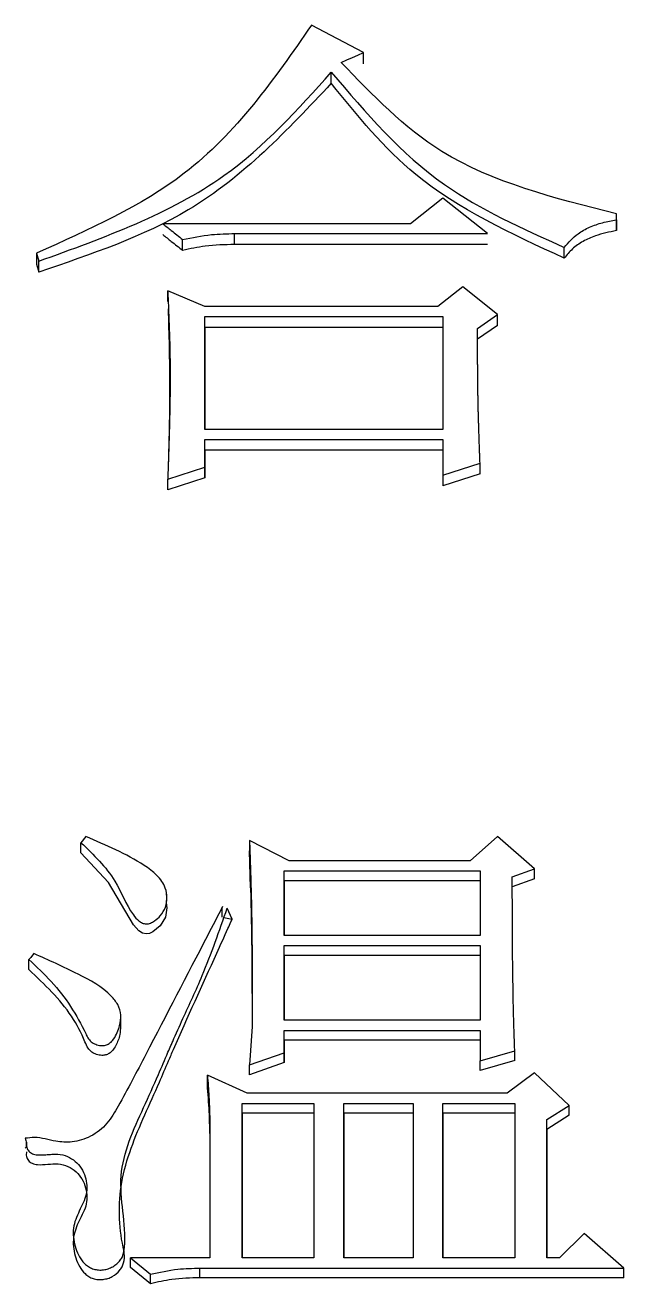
# Model space of a CAD drawing. Header units: millimetres. Extents: x 1852 to 4288, y 681 to 2404.
# Drawn here: x 2410.36 to 2412.97, y 2168.05 to 2173.54 of the extents above; entities that cross this region are included whole.
import ezdxf

# ---------------------------------------------------------------- set-up
doc = ezdxf.new("R2010")
doc.units = ezdxf.units.MM

msp = doc.modelspace()

# ---------------------------------------------------------------- linework, layer by layer
at = {"color": 7, "linetype": 'Continuous', "lineweight": 25}
for p, q in [((2411.8388, 2173.4205), (2411.6116, 2173.5402)), ((2411.8388, 2173.3718), (2411.8388, 2173.4205)), ((2411.6981, 2173.2864), (2411.6981, 2173.3349)), ((2412.185, 2172.7857), (2412.0443, 2172.6739)), ((2412.3797, 2172.6308), (2412.185, 2172.7857)), ((2412.9422, 2172.6911), (2412.9422, 2172.7169)), ((2412.9422, 2172.6692), (2412.9422, 2172.7169)), ((2412.0443, 2172.6739), (2410.9626, 2172.6739)), ((2412.9422, 2172.6911), (2412.9422, 2172.6434)), ((2411.2763, 2172.6308), (2412.3797, 2172.6308)), ((2411.2763, 2172.5832), (2411.2763, 2172.6308)), ((2411.0492, 2172.5574), (2411.0492, 2172.605)), ((2412.3797, 2172.5832), (2411.2763, 2172.5832)), ((2412.715, 2172.523), (2412.715, 2172.5705)), ((2410.4109, 2172.5447), (2410.4217, 2172.5102)), ((2410.4109, 2172.5447), (2410.4109, 2172.4972)), ((2410.4109, 2172.4972), (2410.4217, 2172.4628)), ((2410.4217, 2172.4628), (2410.4217, 2172.5102)), ((2412.2715, 2172.3981), (2412.1633, 2172.3118)), ((2412.4229, 2172.2773), (2412.2715, 2172.3981)), ((2411.1465, 2172.3118), (2410.9842, 2172.3809)), ((2410.9842, 2172.3336), (2410.9842, 2172.3809)), ((2412.1633, 2172.3118), (2411.1465, 2172.3118)), ((2412.3364, 2172.2168), (2412.4229, 2172.2773)), ((2412.4229, 2172.2302), (2412.4229, 2172.2773)), ((2411.1465, 2172.2687), (2412.185, 2172.2687)), ((2411.1465, 2171.7755), (2411.1465, 2172.2687)), ((2411.1465, 2172.2215), (2411.1465, 2172.2687)), ((2411.1465, 2172.2215), (2411.1465, 2171.7755)), ((2412.185, 2172.2215), (2411.1465, 2172.2215)), ((2412.185, 2172.2687), (2412.185, 2171.7755)), ((2412.4229, 2172.2302), (2412.3365, 2172.1698)), ((2412.185, 2171.7755), (2411.1465, 2171.7755)), ((2411.1465, 2171.6107), (2411.1465, 2171.7322)), ((2411.1465, 2171.7322), (2412.185, 2171.7322)), ((2411.1465, 2171.6857), (2411.1465, 2171.7322)), ((2412.185, 2171.7322), (2412.185, 2171.576)), ((2411.1465, 2171.6857), (2411.1465, 2171.5644)), ((2412.185, 2171.6857), (2411.1465, 2171.6857)), ((2412.185, 2171.576), (2412.3472, 2171.6281)), ((2412.3472, 2171.5818), (2412.3472, 2171.6281)), ((2410.9843, 2171.5586), (2411.1465, 2171.6107)), ((2411.1465, 2171.5644), (2410.9843, 2171.5124)), ((2411.1465, 2171.5644), (2411.1465, 2171.6107)), ((2412.3472, 2171.5818), (2412.185, 2171.5297)), ((2412.185, 2171.576), (2412.185, 2171.5297)), ((2410.9843, 2171.5124), (2410.9843, 2171.5586)), ((2410.6273, 2169.9989), (2410.6057, 2169.9725)), ((2410.6057, 2169.9284), (2410.6057, 2169.9725)), ((2411.5143, 2169.8934), (2411.3412, 2169.9813)), ((2411.3412, 2169.9813), (2411.3412, 2169.9371)), ((2412.423, 2169.9988), (2412.304, 2169.8934)), ((2412.5852, 2169.8582), (2412.423, 2169.9988)), ((2411.3453, 2169.7757), (2411.3412, 2169.9371)), ((2412.304, 2169.8934), (2411.5143, 2169.8934)), ((2411.4927, 2169.8494), (2412.3473, 2169.8494)), ((2411.4927, 2169.5678), (2411.4927, 2169.8494)), ((2411.4927, 2169.8055), (2411.4927, 2169.8494)), ((2411.4927, 2169.8055), (2411.4927, 2169.5678)), ((2412.3473, 2169.8055), (2411.4927, 2169.8055)), ((2412.3473, 2169.8494), (2412.3473, 2169.5678)), ((2412.4879, 2169.8231), (2412.5852, 2169.8582)), ((2412.5852, 2169.8142), (2412.4879, 2169.7791)), ((2412.5852, 2169.8142), (2412.5852, 2169.8582)), ((2410.9789, 2169.7436), (2410.9789, 2169.7547)), ((2410.9789, 2169.7109), (2410.9789, 2169.7206)), ((2411.2288, 2169.646), (2411.2655, 2169.6385)), ((2411.2655, 2169.6385), (2411.2439, 2169.6867)), ((2412.3473, 2169.5678), (2411.4927, 2169.5678)), ((2411.4927, 2169.5237), (2412.3473, 2169.5237)), ((2411.4927, 2169.1973), (2411.4927, 2169.5237)), ((2411.4927, 2169.4802), (2411.4927, 2169.5237)), ((2411.4927, 2169.4802), (2411.4927, 2169.1973)), ((2412.3473, 2169.4802), (2411.4927, 2169.4802)), ((2412.3473, 2169.5237), (2412.3473, 2169.1973)), ((2410.3786, 2169.4186), (2410.3786, 2169.4621)), ((2410.7794, 2169.1716), (2410.7794, 2169.2151)), ((2411.3521, 2169.1708), (2411.3413, 2169.0028)), ((2412.3473, 2169.1973), (2411.4927, 2169.1973)), ((2411.4927, 2169.1531), (2412.3473, 2169.1531)), ((2411.4927, 2169.0559), (2411.4927, 2169.1531)), ((2411.4927, 2169.11), (2411.4927, 2169.1531)), ((2412.3473, 2169.1531), (2412.3473, 2169.0205)), ((2411.4927, 2169.11), (2411.4927, 2169.0129)), ((2412.3473, 2169.11), (2411.4927, 2169.11)), ((2411.3413, 2169.0028), (2411.4927, 2169.0559)), ((2411.4927, 2169.0129), (2411.4927, 2169.0559)), ((2412.3473, 2169.0205), (2412.4987, 2169.0647)), ((2412.4987, 2169.0218), (2412.4987, 2169.0647)), ((2411.4927, 2169.0129), (2411.3413, 2168.9599)), ((2411.3413, 2168.9599), (2411.3413, 2169.0028)), ((2412.4987, 2169.0218), (2412.3473, 2168.9776)), ((2412.3473, 2168.9776), (2412.3473, 2169.0205)), ((2411.3304, 2168.8789), (2411.1574, 2168.9586)), ((2411.1574, 2168.9158), (2411.1574, 2168.9586)), ((2412.5852, 2168.9674), (2412.4663, 2168.8789)), ((2412.7367, 2168.8258), (2412.5852, 2168.9674)), ((2412.4663, 2168.8789), (2411.3304, 2168.8789)), ((2411.3088, 2168.8347), (2411.6225, 2168.8347)), ((2411.3088, 2168.1602), (2411.3088, 2168.8347)), ((2411.3088, 2168.792), (2411.3088, 2168.8347)), ((2411.6225, 2168.8347), (2411.6225, 2168.1602)), ((2411.7523, 2168.8347), (2412.0552, 2168.8347)), ((2411.7523, 2168.1602), (2411.7523, 2168.8347)), ((2411.7523, 2168.792), (2411.7523, 2168.8347)), ((2412.0552, 2168.8347), (2412.0552, 2168.1602)), ((2412.185, 2168.8347), (2412.4987, 2168.8347)), ((2412.185, 2168.1602), (2412.185, 2168.8347)), ((2412.185, 2168.792), (2412.185, 2168.8347)), ((2412.4987, 2168.8347), (2412.4987, 2168.1602)), ((2412.6393, 2168.7638), (2412.7367, 2168.8258)), ((2412.7367, 2168.7832), (2412.7367, 2168.8258)), ((2411.3088, 2168.792), (2411.3088, 2168.1602)), ((2411.6225, 2168.792), (2411.3088, 2168.792)), ((2411.7523, 2168.792), (2411.7523, 2168.1602)), ((2412.0552, 2168.792), (2411.7523, 2168.792)), ((2412.185, 2168.792), (2412.185, 2168.1602)), ((2412.4987, 2168.792), (2412.185, 2168.792)), ((2412.7367, 2168.7832), (2412.6393, 2168.7212)), ((2412.6393, 2168.7212), (2412.6393, 2168.7638)), ((2411.1682, 2168.7035), (2411.1682, 2168.7461)), ((2412.8016, 2168.2669), (2412.6934, 2168.1602)), ((2412.9747, 2168.1157), (2412.8016, 2168.2669)), ((2410.822, 2168.1602), (2410.9086, 2168.089)), ((2411.1682, 2168.1602), (2410.822, 2168.1602)), ((2411.6225, 2168.1602), (2411.3088, 2168.1602)), ((2412.0552, 2168.1602), (2411.7523, 2168.1602)), ((2412.4987, 2168.1602), (2412.185, 2168.1602)), ((2412.6934, 2168.1602), (2412.6393, 2168.1602)), ((2410.9086, 2168.0473), (2410.822, 2168.1184)), ((2411.1249, 2168.1157), (2412.9747, 2168.1157)), ((2411.1249, 2168.0739), (2411.1249, 2168.1157)), ((2412.9747, 2168.074), (2412.9747, 2168.1157)), ((2410.9086, 2168.0473), (2410.9086, 2168.089)), ((2412.9747, 2168.074), (2411.1249, 2168.0739))]:
    msp.add_line(p, q, dxfattribs=at)
at = {"color": 7, "linetype": 'Continuous', "lineweight": 25, "flags": 128}
for points in [[(2411.7414, 2173.3777), (2411.7658, 2173.3884), (2411.7901, 2173.3991), (2411.8145, 2173.4098), (2411.8388, 2173.4205)], [(2412.9422, 2172.6434), (2412.9422, 2172.6578), (2412.9422, 2172.6692)], [(2410.9773, 2169.7096), (2410.9808, 2169.6885), (2410.9741, 2169.6476), (2410.9519, 2169.6101), (2410.9195, 2169.583), (2410.9049, 2169.5766), (2410.8901, 2169.5745), (2410.8737, 2169.5781), (2410.8585, 2169.5871), (2410.8342, 2169.6137), (2410.7251, 2169.7988), (2410.6057, 2169.9284), (2410.6057, 2169.9284)], [(2411.2222, 2169.6473), (2411.2222, 2169.667), (2411.2222, 2169.679), (2411.2222, 2169.6911)], [(2410.4002, 2169.4885), (2410.3947, 2169.4818), (2410.3866, 2169.4719), (2410.3785, 2169.4621)], [(2410.822, 2168.1184), (2410.822, 2168.1288), (2410.822, 2168.1393), (2410.822, 2168.1497), (2410.822, 2168.1602)]]:
    msp.add_lwpolyline(points, dxfattribs=at)
at = {"color": 7, "linetype": 'Continuous', "lineweight": 25}
for points, knots in [([(2411.6116, 2173.5402), (2411.4478, 2173.3044), (2411.1495, 2172.8754), (2410.6403, 2172.6474), (2410.4109, 2172.5447)], [0, 0, 0, 0, 0.549466, 1, 1, 1, 1]), ([(2412.9422, 2172.7169), (2412.6712, 2172.7852), (2412.1944, 2172.9054), (2411.878, 2173.2353), (2411.7414, 2173.3777)], [0, 0, 0, 0, 0.568428, 1, 1, 1, 1]), ([(2410.4217, 2172.5102), (2410.7094, 2172.6141), (2411.2163, 2172.7972), (2411.5526, 2173.1725), (2411.6981, 2173.3349)], [0, 0, 0, 0, 0.567325, 1, 1, 1, 1]), ([(2411.6982, 2173.3349), (2411.8496, 2173.1573), (2412.1242, 2172.835), (2412.532, 2172.6525), (2412.715, 2172.5705)], [0, 0, 0, 0, 0.551247, 1, 1, 1, 1]), ([(2411.6981, 2173.2864), (2411.5064, 2173.0823), (2411.1586, 2172.7122), (2410.65, 2172.54), (2410.4217, 2172.4628)], [0, 0, 0, 0, 0.5512685, 1, 1, 1, 1]), ([(2412.715, 2172.523), (2412.4837, 2172.6298), (2412.0764, 2172.8178), (2411.8123, 2173.145), (2411.6982, 2173.2864)], [0, 0, 0, 0, 0.5679506, 1, 1, 1, 1]), ([(2410.9626, 2172.6739), (2410.975, 2172.664), (2410.9956, 2172.6476), (2411.0244, 2172.6247), (2411.0409, 2172.6115), (2411.0492, 2172.605)], [0, 0, 0, 0, 0.428307, 0.714154, 1, 1, 1, 1]), ([(2412.715, 2172.5705), (2412.7334, 2172.5918), (2412.7641, 2172.6272), (2412.825, 2172.66), (2412.8819, 2172.6797), (2412.922, 2172.6873), (2412.9422, 2172.6911)], [0, 0, 0, 0, 0.329917, 0.550134, 0.774051, 1, 1, 1, 1]), ([(2410.9626, 2172.6262), (2410.975, 2172.6164), (2410.9956, 2172.6), (2411.0244, 2172.5771), (2411.0409, 2172.564), (2411.0492, 2172.5574)], [0, 0, 0, 0, 0.4285576, 0.7142788, 1, 1, 1, 1]), ([(2411.0492, 2172.605), (2411.091, 2172.6134), (2411.1658, 2172.6285), (2411.2425, 2172.6301), (2411.2763, 2172.6308)], [0, 0, 0, 0, 0.5590432, 1, 1, 1, 1]), ([(2412.9422, 2172.6434), (2412.9111, 2172.6373), (2412.8602, 2172.6272), (2412.7963, 2172.5977), (2412.7486, 2172.5656), (2412.7261, 2172.5371), (2412.715, 2172.523)], [0, 0, 0, 0, 0.34797, 0.569793, 0.78749, 1, 1, 1, 1]), ([(2411.2763, 2172.5832), (2411.2333, 2172.582), (2411.1565, 2172.5799), (2411.0819, 2172.5643), (2411.0492, 2172.5574)], [0, 0, 0, 0, 0.560892, 1, 1, 1, 1]), ([(2410.9842, 2172.3809), (2410.9847, 2172.3727), (2410.9853, 2172.3605), (2410.9862, 2172.34), (2410.987, 2172.3196), (2410.9878, 2172.2992), (2410.9885, 2172.2787), (2410.9892, 2172.2624), (2410.9898, 2172.246), (2410.9903, 2172.2338), (2410.9913, 2172.2092), (2410.9944, 2172.1233), (2410.9949, 2172.0373), (2410.9946, 2171.9594), (2410.9945, 2171.943), (2410.9943, 2171.9266), (2410.9941, 2171.9102), (2410.9938, 2171.8938), (2410.9935, 2171.8774), (2410.9933, 2171.8651), (2410.9931, 2171.8548), (2410.9929, 2171.8446), (2410.9927, 2171.8364), (2410.9925, 2171.8282), (2410.9923, 2171.8199), (2410.9922, 2171.8117), (2410.9919, 2171.8015), (2410.9917, 2171.7933), (2410.9915, 2171.7851), (2410.9913, 2171.7769), (2410.9911, 2171.7686), (2410.9908, 2171.7584), (2410.9905, 2171.7502), (2410.9903, 2171.742), (2410.9901, 2171.7338), (2410.9898, 2171.7255), (2410.9896, 2171.7173), (2410.9893, 2171.7091), (2410.9891, 2171.7009), (2410.9887, 2171.6906), (2410.9885, 2171.6824), (2410.9881, 2171.6722), (2410.9879, 2171.6639), (2410.9876, 2171.6557), (2410.9873, 2171.6475), (2410.987, 2171.6393), (2410.9867, 2171.629), (2410.9864, 2171.6208), (2410.9861, 2171.6126), (2410.9858, 2171.6044), (2410.9856, 2171.5962), (2410.9853, 2171.5879), (2410.985, 2171.58), (2410.9847, 2171.5702), (2410.9844, 2171.5625), (2410.9843, 2171.5586)], [0, 0, 0, 0, 0.029904, 0.044856, 0.07476, 0.104664, 0.119616, 0.14952, 0.164472, 0.179424, 0.194376, 0.254184, 0.493446, 0.508398, 0.538302, 0.553254, 0.568206, 0.59811, 0.613062, 0.628014, 0.642966, 0.650442, 0.665394, 0.67287, 0.680346, 0.695298, 0.702774, 0.717726, 0.725202, 0.732678, 0.74763, 0.755106, 0.770057, 0.777533, 0.785009, 0.799961, 0.807437, 0.814913, 0.829865, 0.837341, 0.852293, 0.859769, 0.874721, 0.882197, 0.889673, 0.904625, 0.912101, 0.927053, 0.934529, 0.942005, 0.956957, 0.964433, 0.971909, 0.985954, 1, 1, 1, 1]), ([(2410.9857, 2172.3025), (2410.9891, 2172.1915), (2410.9942, 2172.0266), (2410.9913, 2171.8136), (2410.989, 2171.7123), (2410.9878, 2171.6647), (2410.9871, 2171.6403), (2410.9869, 2171.6343), (2410.9867, 2171.6303)], [0, 0, 0, 0, 0.503814, 0.747752, 0.874235, 0.934549, 0.957165, 1, 1, 1, 1]), ([(2412.3472, 2171.6281), (2412.3468, 2171.6401), (2412.3461, 2171.6582), (2412.3452, 2171.6823), (2412.3446, 2171.7003), (2412.3439, 2171.7184), (2412.3433, 2171.7365), (2412.3427, 2171.7545), (2412.3422, 2171.7696), (2412.3418, 2171.7816), (2412.3415, 2171.7907), (2412.3412, 2171.7997), (2412.341, 2171.8087), (2412.3407, 2171.8177), (2412.3404, 2171.8268), (2412.3402, 2171.8358), (2412.34, 2171.8448), (2412.3397, 2171.8538), (2412.3395, 2171.8629), (2412.3393, 2171.8719), (2412.3391, 2171.8809), (2412.3389, 2171.8899), (2412.3387, 2171.899), (2412.3386, 2171.908), (2412.3384, 2171.917), (2412.3382, 2171.926), (2412.3381, 2171.9351), (2412.338, 2171.9441), (2412.3378, 2171.9531), (2412.3377, 2171.9621), (2412.3376, 2171.9711), (2412.3375, 2171.9802), (2412.3374, 2171.9892), (2412.3373, 2171.9982), (2412.3372, 2172.0072), (2412.3371, 2172.0162), (2412.3371, 2172.0252), (2412.337, 2172.0343), (2412.3369, 2172.0433), (2412.3369, 2172.0523), (2412.3368, 2172.0613), (2412.3367, 2172.0733), (2412.3367, 2172.0853), (2412.3366, 2172.0973), (2412.3366, 2172.1064), (2412.3366, 2172.1154), (2412.3366, 2172.1244), (2412.3365, 2172.1334), (2412.3365, 2172.1424), (2412.3365, 2172.1514), (2412.3365, 2172.1604), (2412.3365, 2172.1694), (2412.3365, 2172.1769), (2412.3364, 2172.1829), (2412.3364, 2172.1874), (2412.3364, 2172.1919), (2412.3364, 2172.1964), (2412.3364, 2172.2009), (2412.3364, 2172.2054), (2412.3364, 2172.2107), (2412.3364, 2172.2145), (2412.3364, 2172.2168)], [0, 0, 0, 0, 0.061285, 0.091928, 0.12257, 0.153213, 0.183855, 0.214498, 0.24514, 0.260462, 0.275783, 0.291104, 0.306426, 0.321747, 0.337068, 0.352389, 0.367711, 0.383032, 0.398353, 0.413674, 0.428996, 0.444317, 0.459638, 0.47496, 0.490281, 0.505602, 0.520923, 0.536245, 0.551566, 0.566887, 0.582209, 0.59753, 0.612851, 0.628172, 0.643494, 0.658815, 0.674136, 0.689457, 0.704779, 0.7201, 0.735421, 0.750743, 0.781385, 0.796706, 0.812028, 0.827349, 0.84267, 0.857991, 0.873313, 0.888634, 0.903955, 0.919277, 0.934598, 0.942258, 0.949919, 0.95758, 0.96524, 0.972901, 0.980562, 0.988222, 1, 1, 1, 1]), ([(2410.6057, 2169.9725), (2410.6607, 2169.9199), (2410.7581, 2169.8267), (2410.8048, 2169.6928), (2410.8525, 2169.6338), (2410.8728, 2169.6212), (2410.8909, 2169.6167), (2410.9101, 2169.621), (2410.9315, 2169.6333), (2410.9559, 2169.6558), (2410.9768, 2169.6903), (2410.9829, 2169.7328), (2410.9753, 2169.7825), (2410.9392, 2169.8329), (2410.8257, 2169.9151), (2410.7152, 2169.9617), (2410.6273, 2169.9989)], [0, 0, 0, 0, 0.207454, 0.367231, 0.400729, 0.416588, 0.431291, 0.448091, 0.466661, 0.497247, 0.538505, 0.578637, 0.620092, 0.68235, 0.74713, 1, 1, 1, 1]), ([(2411.3412, 2169.9813), (2411.3414, 2169.977), (2411.3416, 2169.9706), (2411.342, 2169.9599), (2411.3423, 2169.9492), (2411.3428, 2169.9364), (2411.3432, 2169.9235), (2411.3436, 2169.9107), (2411.3441, 2169.8979), (2411.3446, 2169.8808), (2411.3453, 2169.8594), (2411.3461, 2169.8337), (2411.3469, 2169.808), (2411.3483, 2169.7566), (2411.3498, 2169.6966), (2411.3508, 2169.6366), (2411.3512, 2169.6066), (2411.3515, 2169.5852), (2411.3517, 2169.5637), (2411.352, 2169.538), (2411.3522, 2169.5122), (2411.3523, 2169.4865), (2411.3524, 2169.4607), (2411.3525, 2169.4349), (2411.3526, 2169.4092), (2411.3526, 2169.3834), (2411.3526, 2169.3619), (2411.3526, 2169.3447), (2411.3526, 2169.3319), (2411.3525, 2169.319), (2411.3525, 2169.3061), (2411.3525, 2169.2932), (2411.3524, 2169.2803), (2411.3524, 2169.2674), (2411.3524, 2169.2545), (2411.3523, 2169.2416), (2411.3523, 2169.2287), (2411.3522, 2169.2179), (2411.3522, 2169.2093), (2411.3522, 2169.2029), (2411.3522, 2169.1964), (2411.3521, 2169.19), (2411.3521, 2169.1846), (2411.3521, 2169.1782), (2411.3521, 2169.174), (2411.3521, 2169.1708)], [0, 0, 0, 0, 0.015876, 0.023814, 0.03969, 0.055566, 0.071442, 0.087319, 0.103195, 0.119071, 0.150823, 0.182575, 0.214327, 0.246079, 0.373089, 0.436594, 0.468346, 0.484222, 0.515974, 0.547726, 0.579478, 0.611231, 0.642983, 0.674735, 0.706487, 0.738239, 0.769992, 0.785868, 0.801744, 0.81762, 0.833496, 0.849372, 0.865248, 0.881124, 0.897, 0.912876, 0.928753, 0.944629, 0.952567, 0.960505, 0.968443, 0.976381, 0.984319, 0.988288, 1, 1, 1, 1]), ([(2412.4987, 2169.0647), (2412.4986, 2169.0688), (2412.4981, 2169.0811), (2412.4974, 2169.1017), (2412.4965, 2169.1263), (2412.4958, 2169.1468), (2412.4952, 2169.1632), (2412.4948, 2169.1755), (2412.4945, 2169.1878), (2412.4941, 2169.2001), (2412.4938, 2169.2125), (2412.4935, 2169.2248), (2412.4932, 2169.2371), (2412.4927, 2169.2617), (2412.491, 2169.3478), (2412.4896, 2169.4461), (2412.489, 2169.5321), (2412.4889, 2169.5567), (2412.4888, 2169.569), (2412.4887, 2169.5812), (2412.4887, 2169.5935), (2412.4886, 2169.6058), (2412.4885, 2169.6181), (2412.4885, 2169.6304), (2412.4884, 2169.6426), (2412.4884, 2169.6549), (2412.4883, 2169.6672), (2412.4883, 2169.6794), (2412.4883, 2169.6917), (2412.4882, 2169.704), (2412.4882, 2169.7142), (2412.4882, 2169.7224), (2412.4881, 2169.7285), (2412.4881, 2169.7346), (2412.4881, 2169.7408), (2412.4881, 2169.7469), (2412.4881, 2169.753), (2412.488, 2169.7592), (2412.488, 2169.7653), (2412.488, 2169.7714), (2412.488, 2169.7776), (2412.488, 2169.7837), (2412.488, 2169.7898), (2412.4879, 2169.796), (2412.4879, 2169.8021), (2412.4879, 2169.8082), (2412.4879, 2169.8152), (2412.4879, 2169.8202), (2412.4879, 2169.8231)], [0, 0, 0, 0, 0.016204, 0.048613, 0.081022, 0.11343, 0.129634, 0.145839, 0.162043, 0.178247, 0.194452, 0.210656, 0.22686, 0.243065, 0.307882, 0.567153, 0.631971, 0.648175, 0.664379, 0.680583, 0.696788, 0.712992, 0.729196, 0.745401, 0.761605, 0.777809, 0.794014, 0.810218, 0.826422, 0.842626, 0.858831, 0.866933, 0.875035, 0.883137, 0.891239, 0.899342, 0.907444, 0.915546, 0.923648, 0.93175, 0.939852, 0.947954, 0.956057, 0.964159, 0.972261, 0.980363, 0.988465, 1, 1, 1, 1]), ([(2411.3453, 2169.8029), (2411.3453, 2169.8029), (2411.3453, 2169.803), (2411.3453, 2169.7999), (2411.3472, 2169.7185), (2411.3508, 2169.5602), (2411.3519, 2169.3898), (2411.3521, 2169.2944), (2411.3521, 2169.2303), (2411.3521, 2169.2074), (2411.3522, 2169.2047), (2411.3522, 2169.2033)], [0, 0, 0, 0, 0.001371, 0.007493, 0.026011, 0.457333, 0.67247, 0.82057, 0.918915, 0.95847, 1, 1, 1, 1]), ([(2411.224, 2169.6947), (2411.2018, 2169.6517), (2411.0904, 2169.4365), (2410.9387, 2169.145), (2410.7965, 2168.8712), (2410.7237, 2168.745), (2410.6535, 2168.688), (2410.5717, 2168.6627), (2410.4875, 2168.6675), (2410.4208, 2168.6899), (2410.3758, 2168.6841), (2410.3622, 2168.6823)], [0, 0, 0, 0, 0.102062, 0.510275, 0.689515, 0.750609, 0.812535, 0.866745, 0.912849, 0.973626, 1, 1, 1, 1]), ([(2410.3677, 2168.6662), (2410.3671, 2168.66), (2410.366, 2168.6474), (2410.3728, 2168.6325), (2410.381, 2168.6226), (2410.3922, 2168.6148), (2410.4164, 2168.6082), (2410.447, 2168.6104), (2410.4749, 2168.6126), (2410.5033, 2168.6141), (2410.5372, 2168.6089), (2410.5744, 2168.5895), (2410.6033, 2168.5604), (2410.622, 2168.5249), (2410.6319, 2168.4864), (2410.6323, 2168.4338), (2410.6026, 2168.3737), (2410.5678, 2168.3011), (2410.574, 2168.2205), (2410.5966, 2168.163), (2410.6243, 2168.1317), (2410.6417, 2168.119), (2410.6613, 2168.1107), (2410.6824, 2168.1072), (2410.7041, 2168.1076), (2410.7252, 2168.1125), (2410.745, 2168.1217), (2410.7626, 2168.1344), (2410.7772, 2168.1496), (2410.7917, 2168.173), (2410.8081, 2168.2984), (2410.743, 2168.5207), (2410.8576, 2168.7699), (2410.9374, 2168.9444), (2410.9757, 2169.0355), (2410.9965, 2169.0836), (2411.0181, 2169.1328), (2411.0635, 2169.2344), (2411.1533, 2169.4249), (2411.2097, 2169.5879), (2411.2439, 2169.6867)], [0, 0, 0, 0, 0.0074279, 0.0151088, 0.018668, 0.0222618, 0.0303146, 0.0455372, 0.055335, 0.060934, 0.0765041, 0.0919131, 0.1068343, 0.1230066, 0.1386606, 0.1541664, 0.1852101, 0.2165399, 0.2480608, 0.27952, 0.2881035, 0.2959962, 0.3035999, 0.3113608, 0.3192842, 0.3270087, 0.3349183, 0.3433715, 0.3513163, 0.3590478, 0.3751738, 0.500216, 0.6249565, 0.6874438, 0.7294723, 0.7423687, 0.7498533, 0.7933768, 0.8747081, 1, 1, 1, 1]), ([(2410.3677, 2168.6238), (2410.3671, 2168.617), (2410.3659, 2168.6034), (2410.374, 2168.5877), (2410.3835, 2168.578), (2410.3963, 2168.5707), (2410.4379, 2168.563), (2410.4906, 2168.5764), (2410.5496, 2168.5622), (2410.5855, 2168.538), (2410.6119, 2168.5049), (2410.6273, 2168.4666), (2410.6334, 2168.426), (2410.6264, 2168.3725), (2410.591, 2168.3154), (2410.5663, 2168.2389), (2410.5771, 2168.172), (2410.5977, 2168.1225), (2410.6183, 2168.095), (2410.6394, 2168.0783), (2410.6587, 2168.0695), (2410.6799, 2168.0654), (2410.7018, 2168.0661), (2410.7231, 2168.0703), (2410.7495, 2168.0812), (2410.7709, 2168.0994), (2410.7857, 2168.1213), (2410.7951, 2168.1461), (2410.7967, 2168.1759), (2410.7704, 2168.2903), (2410.7655, 2168.502), (2410.8612, 2168.7374), (2410.9415, 2168.9098), (2410.9814, 2169.0058), (2411.0637, 2169.1943), (2411.1517, 2169.3864), (2411.2352, 2169.5718), (2411.257, 2169.6199), (2411.2629, 2169.6329), (2411.2647, 2169.6368), (2411.2653, 2169.6381), (2411.2655, 2169.6385)], [0, 0, 0, 0, 0.008085, 0.016221, 0.019867, 0.023654, 0.032469, 0.065042, 0.081049, 0.097297, 0.112813, 0.129538, 0.145843, 0.161707, 0.193334, 0.223699, 0.255644, 0.272362, 0.286987, 0.295007, 0.302602, 0.310243, 0.318391, 0.32629, 0.333943, 0.349774, 0.357157, 0.364655, 0.381079, 0.392053, 0.505047, 0.628846, 0.690714, 0.73105, 0.752554, 0.935292, 0.9824, 0.994888, 0.998366, 0.999414, 1, 1, 1, 1]), ([(2410.3786, 2169.4621), (2410.4121, 2169.4308), (2410.5135, 2169.3363), (2410.5929, 2169.2133), (2410.6366, 2169.1166), (2410.654, 2169.0994), (2410.6753, 2169.0895), (2410.6972, 2169.0862), (2410.7173, 2169.0891), (2410.735, 2169.0988), (2410.7582, 2169.1262), (2410.7747, 2169.1684), (2410.7825, 2169.2206), (2410.7689, 2169.2665), (2410.7129, 2169.3357), (2410.5823, 2169.4068), (2410.4646, 2169.4596), (2410.4002, 2169.4885)], [0, 0, 0, 0, 0.118686, 0.359193, 0.382947, 0.402076, 0.42122, 0.441112, 0.455767, 0.470498, 0.490907, 0.5484, 0.590659, 0.633123, 0.67426, 0.821854, 1, 1, 1, 1]), ([(2410.778, 2169.1718), (2410.7777, 2169.1595), (2410.7769, 2169.1303), (2410.7621, 2169.0948), (2410.7456, 2169.067), (2410.7303, 2169.0524), (2410.7136, 2169.0452), (2410.6944, 2169.0434), (2410.673, 2169.0472), (2410.6518, 2169.0578), (2410.634, 2169.0773), (2410.6117, 2169.1328), (2410.5674, 2169.2194), (2410.4796, 2169.3225), (2410.4124, 2169.3864), (2410.3786, 2169.4186)], [0, 0, 0, 0, 0.057101, 0.13521, 0.173824, 0.203318, 0.226795, 0.250194, 0.283282, 0.316665, 0.350268, 0.398201, 0.589427, 0.793058, 1, 1, 1, 1]), ([(2411.1574, 2168.9586), (2411.16, 2168.9272), (2411.1642, 2168.8762), (2411.1668, 2168.8053), (2411.1677, 2168.7659), (2411.1682, 2168.7461)], [0, 0, 0, 0, 0.443386, 0.721661, 1, 1, 1, 1]), ([(2411.1682, 2168.7035), (2411.1676, 2168.735), (2411.1667, 2168.7862), (2411.162, 2168.8569), (2411.1589, 2168.8961), (2411.1574, 2168.9158)], [0, 0, 0, 0, 0.443946, 0.721943, 1, 1, 1, 1]), ([(2412.6393, 2168.1602), (2412.6393, 2168.2493), (2412.6393, 2168.4508), (2412.6393, 2168.6517), (2412.6393, 2168.7638)], [0, 0, 0, 0, 0.44202, 1, 1, 1, 1]), ([(2411.1682, 2168.7461), (2411.1682, 2168.6486), (2411.1682, 2168.4536), (2411.1682, 2168.258), (2411.1682, 2168.1602)], [0, 0, 0, 0, 0.499996, 1, 1, 1, 1]), ([(2412.6393, 2168.7212), (2412.6393, 2168.6326), (2412.6393, 2168.4458), (2412.6393, 2168.2585), (2412.6393, 2168.1602)], [0, 0, 0, 0, 0.474916, 1, 1, 1, 1]), ([(2410.3622, 2168.6823), (2410.3642, 2168.6757), (2410.3677, 2168.6643), (2410.3679, 2168.6505), (2410.366, 2168.643), (2410.3642, 2168.6408), (2410.3632, 2168.6402), (2410.3626, 2168.6399), (2410.3623, 2168.6398), (2410.3622, 2168.6398)], [0, 0, 0, 0, 0.4936042, 0.8618762, 0.9556623, 0.9820838, 0.9915388, 0.9957956, 1, 1, 1, 1]), ([(2410.9086, 2168.089), (2410.9483, 2168.0978), (2411.0195, 2168.1137), (2411.0926, 2168.1151), (2411.1249, 2168.1157)], [0, 0, 0, 0, 0.558835, 1, 1, 1, 1]), ([(2411.1249, 2168.0739), (2411.0838, 2168.0729), (2411.0106, 2168.071), (2410.9397, 2168.0545), (2410.9086, 2168.0473)], [0, 0, 0, 0, 0.5610854, 1, 1, 1, 1])]:
    msp.add_open_spline(points, degree=3, knots=knots, dxfattribs=at)

doc.saveas('drawing.dxf')
